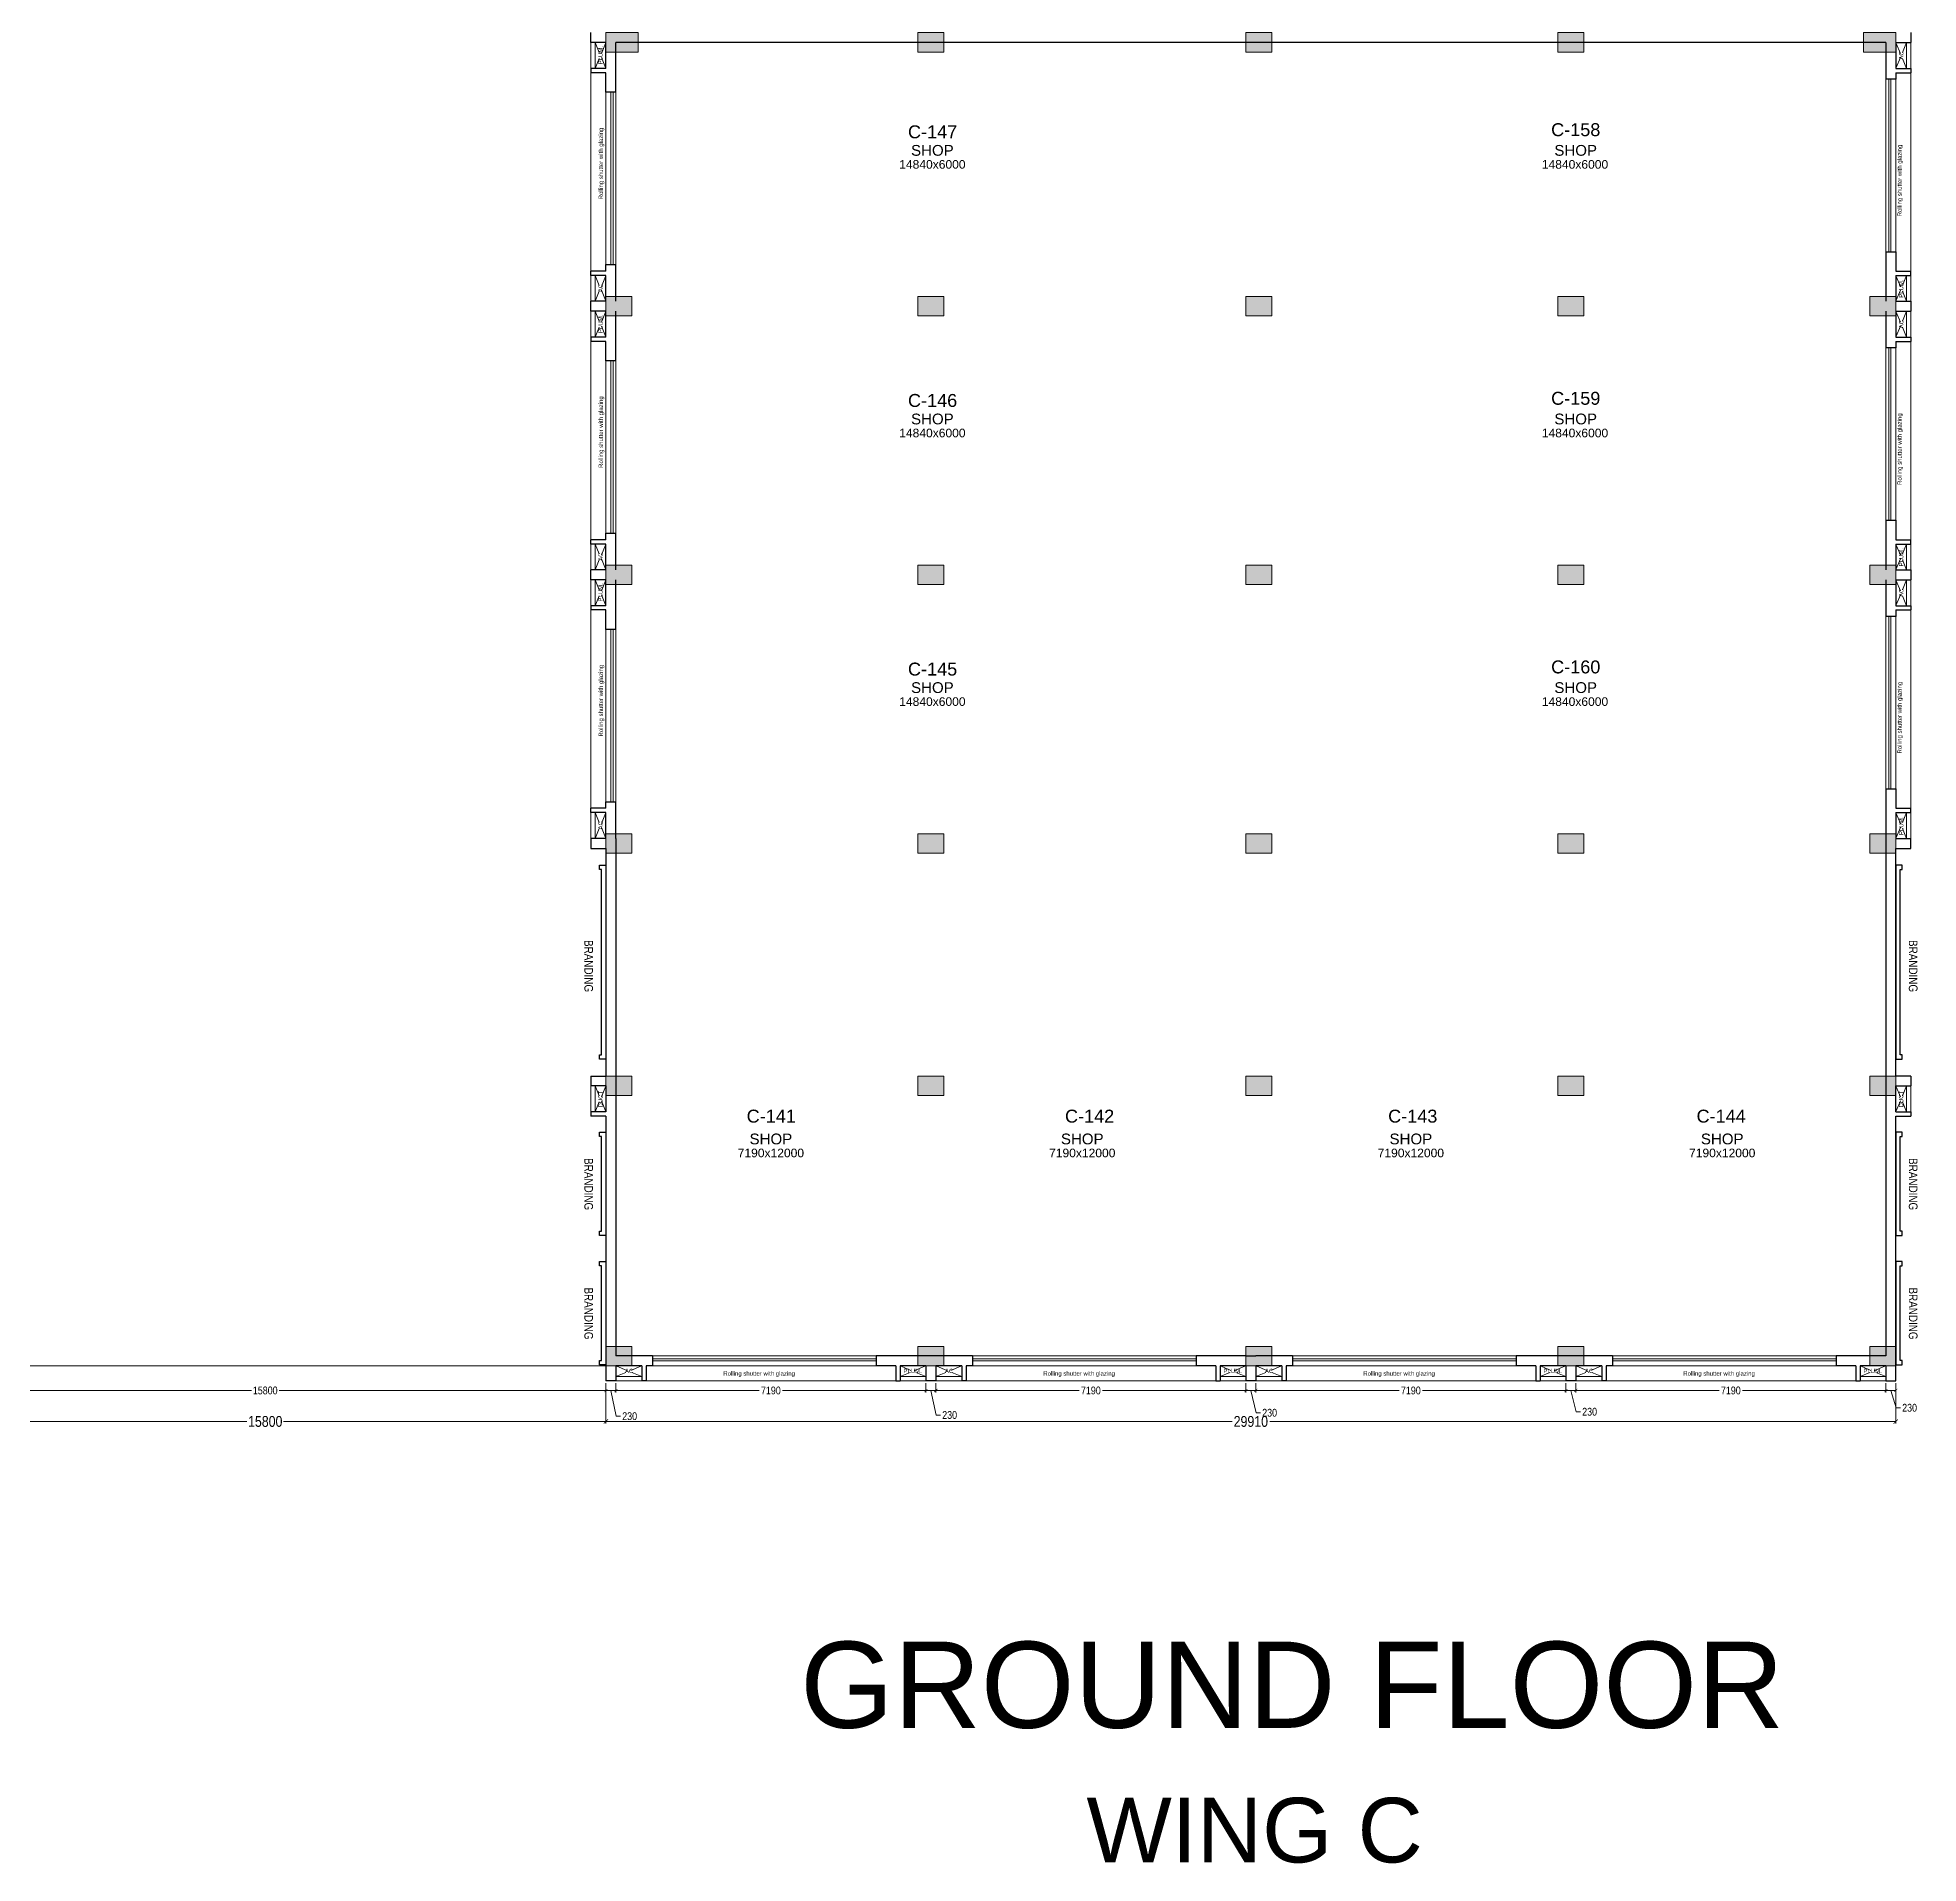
# Model space of a CAD drawing. Header units: metres. Extents: x 9819 to 10514, y 4405 to 4599.
# Drawn here: x 9997.07 to 10040.69, y 4507.09 to 4549.44 of the extents above; entities that cross this region are included whole.
import ezdxf
from ezdxf.enums import TextEntityAlignment as Align

# ---------------------------------------------------------------- set-up
doc = ezdxf.new("R2010")
doc.units = ezdxf.units.M
doc.header["$MEASUREMENT"] = 0
doc.header["$PDMODE"] = 35
doc.header["$PDSIZE"] = 0.3
doc.linetypes.add('HIDDEN', pattern=[0.375, 0.25, -0.125])
doc.layers.add('A_COL. NO', color=4, linetype='Continuous')
doc.layers.add('A_SIGNAGE', color=171, linetype='Continuous')
for name, color, linetype, lineweight in [('A_COMMENTS', 3, 'Continuous', 0), ('A_DOOR-WIN', 23, 'Continuous', 9), ('A_DOTTED', 8, 'HIDDEN', 0), ('A_EXT DIM', 7, 'Continuous', 5), ('A_LEDGE', 252, 'Continuous', 15), ('A_SHOP NO.', 113, 'Continuous', 5), ('A_SILL 0.09', 9, 'Continuous', 9), ('A_SILL 0.25', 25, 'Continuous', 15), ('A_STAIRS', 21, 'Continuous', 9), ('A_TEXT', 7, 'Continuous', 5), ('A_WALL', 7, 'Continuous', 30), ('COLUMN-FINAL', 210, 'Continuous', 20)]:
    doc.layers.add(name, color=color, linetype=linetype, lineweight=lineweight)
doc.layers.get('A_COL. NO').off()
doc.styles.add('A', font='ARIALN.TTF')
doc.styles.get("Standard").update_dxf_attribs({"font": 'arial.ttf'})
doc.dimstyles.new('DIM IN MM', dxfattribs={"dimtxt": 0.18, "dimasz": 0.075, "dimexe": 0.05, "dimexo": 0.05, "dimgap": 0.05, "dimtad": 0, "dimdec": 0, "dimlfac": 1000, "dimzin": 3, "dimdsep": 46, "dimtxsty": 'A', "dimblk1": 'ARCHTICK', "dimblk2": 'ARCHTICK', "dimsah": 1, "dimcen": 0, "dimclrd": 256, "dimclre": 256, "dimclrt": 256, "dimadec": 0, "dimazin": 0, "dimtfac": 1, "dimtdec": 0, "dimtofl": 0, "dimtmove": 1, "dimatfit": 3, "dimfxl": 1, "dimtolj": 1, "dimtzin": 0, "dimlwd": -1, "dimlwe": -1, "dimarcsym": 0})
doc.dimstyles.new('DIM IN MM LARGE', dxfattribs={"dimtxt": 0.25, "dimasz": 0.1, "dimexe": 0.05, "dimexo": 0.05, "dimgap": 0.05, "dimtad": 0, "dimdec": 0, "dimlfac": 1000, "dimzin": 3, "dimdsep": 46, "dimtxsty": 'A', "dimblk1": 'ARCHTICK', "dimblk2": 'ARCHTICK', "dimsah": 1, "dimcen": 0, "dimclrd": 256, "dimclre": 256, "dimclrt": 256, "dimadec": 0, "dimazin": 0, "dimtfac": 1, "dimtdec": 0, "dimtofl": 0, "dimtmove": 2, "dimatfit": 3, "dimfxl": 1, "dimtolj": 1, "dimtzin": 0, "dimlwd": -1, "dimlwe": -1, "dimarcsym": 0})

# ---------------------------------------------------------------- blocks, each defined once
blk = doc.blocks.new('Typical shops Gr.')
at = {"layer": 'A_DOOR-WIN'}
for p, q in [((30.095, -1.08), (30.095, -5.08)), ((30.145, -1.08), (30.145, -5.08)), ((0.465, -5.38), (0.465, -1.38)), ((0.515, -5.38), (0.515, -1.38))]:
    blk.add_line(p, q, dxfattribs=at)
at = {"layer": 'A_DOTTED'}
for p, q in [((0.1, -0.83), (0.35, -0.23)), ((0.1, -0.23), (0.35, -0.83)), ((30.51, -0.23), (30.26, -0.83)), ((30.51, -0.83), (30.26, -0.23)), ((0.1, -6.23), (0.35, -5.63)), ((0.1, -5.63), (0.35, -6.23)), ((30.51, -5.63), (30.26, -6.23)), ((30.51, -6.23), (30.26, -5.63))]:
    blk.add_line(p, q, dxfattribs=at)
at = {"layer": 'A_LEDGE'}
for p, q in [((0, -0.83), (0, -0.23)), ((0.1, -0.83), (0.1, -0.23)), ((30.51, -0.83), (30.51, -0.23)), ((30.61, -0.83), (30.61, -0.23)), ((0, -5.63), (0, -6.23)), ((0.1, -5.63), (0.1, -6.23)), ((30.51, -5.63), (30.51, -6.23)), ((30.61, -5.63), (30.61, -6.23))]:
    blk.add_line(p, q, dxfattribs=at)
at = {"layer": 'A_SILL 0.09'}
for p, q in [((30.03, -5.08), (30.03, -1.08)), ((30.26, -1.08), (30.26, -5.08)), ((0.35, -5.38), (0.35, -1.38)), ((0.58, -1.38), (0.58, -5.38))]:
    blk.add_line(p, q, dxfattribs=at)
at = {"layer": 'A_STAIRS'}
for p, q in [((0, -5.53), (0, -0.93)), ((30.61, -5.53), (30.61, -0.93))]:
    blk.add_line(p, q, dxfattribs=at)
at = {"layer": 'A_WALL'}
for p, q in [((0, -0.23), (0, 0)), ((30.61, 0), (30.61, -0.23)), ((0.35, -0.23), (0, -0.23)), ((0.35, -0.83), (0.35, -0.23)), ((0.58, -1.38), (0.58, -0.23)), ((30.03, -0.23), (30.03, -1.08)), ((30.26, -0.23), (30.61, -0.23)), ((30.26, -0.23), (30.26, -0.83)), ((0.35, -0.83), (0, -0.83)), ((0, -0.83), (0, -0.93)), ((30.26, -0.83), (30.61, -0.83)), ((30.61, -0.83), (30.61, -0.93)), ((0.35, -0.93), (0, -0.93)), ((0.35, -1.38), (0.35, -0.93)), ((30.26, -1.08), (30.03, -1.08)), ((30.26, -0.93), (30.61, -0.93)), ((30.26, -0.93), (30.26, -1.08)), ((0.58, -1.38), (0.35, -1.38)), ((30.03, -5.08), (30.03, -6.23)), ((30.03, -5.08), (30.26, -5.08)), ((30.26, -5.08), (30.26, -5.53)), ((0.35, -5.53), (0, -5.53)), ((0, -5.63), (0, -5.53)), ((0.35, -5.63), (0, -5.63)), ((0.35, -5.53), (0.35, -5.38)), ((0.35, -5.38), (0.58, -5.38)), ((0.35, -6.23), (0.35, -5.63)), ((0.58, -6.23), (0.58, -5.38)), ((30.26, -5.53), (30.61, -5.53)), ((30.26, -5.63), (30.26, -6.23)), ((30.26, -5.63), (30.61, -5.63)), ((30.61, -5.63), (30.61, -5.53)), ((0.35, -6.23), (0, -6.23)), ((30.26, -6.23), (30.61, -6.23))]:
    blk.add_line(p, q, dxfattribs=at)
at = {"layer": 'A_TEXT'}
for s, p in [('PLUM.', (0.274, -0.523)), ('AC', (30.436, -0.531)), ('Rolling shutter with glazing', (0.282, -3.034)), ('Rolling shutter with glazing', (30.399, -3.428)), ('AC', (0.274, -5.923)), ('PLUM.', (30.434, -5.936))]:
    blk.add_text(s, height=0.1, rotation=90, dxfattribs=at).set_placement(p, align=Align.CENTER)
for s, height, p in [('SHOP', 0.25, (7.92, -2.855)), ('SHOP', 0.25, (22.837, -2.855)), ('14840x6000', 0.2, (7.92, -3.155)), ('14840x6000', 0.2, (22.821, -3.155))]:
    blk.add_text(s, height=height, dxfattribs=at).set_placement(p, align=Align.CENTER)
blk = doc.blocks.new('Front shops Gr.')
at = {"layer": 'A_DOOR-WIN'}
for p, q in [((6.04, -11.835), (0.85, -11.835)), ((6.04, -11.885), (0.85, -11.885)), ((13.46, -11.835), (8.27, -11.835)), ((13.46, -11.885), (8.27, -11.885))]:
    blk.add_line(p, q, dxfattribs=at)
at = {"layer": 'A_DOTTED'}
for p, q in [((0.6, -12.25), (0, -12)), ((0, -12.25), (0.6, -12)), ((6.59, -12.25), (7.19, -12)), ((7.19, -12.25), (6.59, -12)), ((7.42, -12.25), (8.02, -12)), ((8.02, -12.25), (7.42, -12)), ((14.01, -12.25), (14.61, -12)), ((14.61, -12.25), (14.01, -12))]:
    blk.add_line(p, q, dxfattribs=at)
at = {"layer": 'A_LEDGE'}
for p, q in [((0.6, -12.25), (0, -12.25)), ((0.6, -12.35), (0, -12.35)), ((6.59, -12.25), (7.19, -12.25)), ((6.59, -12.35), (7.19, -12.35)), ((8.02, -12.25), (7.42, -12.25)), ((8.02, -12.35), (7.42, -12.35)), ((14.01, -12.25), (14.61, -12.25)), ((14.01, -12.35), (14.61, -12.35))]:
    blk.add_line(p, q, dxfattribs=at)
at = {"layer": 'A_SILL 0.09'}
for p, q in [((0.85, -11.77), (6.04, -11.77)), ((8.27, -11.77), (13.46, -11.77)), ((6.04, -12), (0.85, -12)), ((13.46, -12), (8.27, -12))]:
    blk.add_line(p, q, dxfattribs=at)
at = {"layer": 'A_STAIRS'}
for p, q in [((0.7, -12.35), (6.49, -12.35)), ((8.12, -12.35), (13.91, -12.35))]:
    blk.add_line(p, q, dxfattribs=at)
at = {"layer": 'A_WALL'}
for p, q in [((0.85, -11.77), (0, -11.77)), ((0.85, -11.77), (0.85, -12)), ((6.04, -11.77), (6.04, -12)), ((7.49, -11.77), (6.04, -11.77)), ((8.27, -11.77), (7.49, -11.77)), ((8.27, -11.77), (8.27, -12)), ((13.46, -11.77), (13.46, -12)), ((14.61, -11.77), (13.46, -11.77)), ((0, -12), (0, -12.35)), ((0.6, -12), (0, -12)), ((0.6, -12), (0.6, -12.35)), ((0.85, -12), (0.7, -12)), ((0.7, -12), (0.7, -12.35)), ((6.49, -12), (6.04, -12)), ((6.49, -12), (6.49, -12.35)), ((7.19, -12), (6.59, -12)), ((6.59, -12), (6.59, -12.35)), ((7.19, -12), (7.19, -12.35)), ((8.02, -12), (7.42, -12)), ((7.42, -12), (7.42, -12.35)), ((8.02, -12), (8.02, -12.35)), ((8.27, -12), (8.12, -12)), ((8.12, -12), (8.12, -12.35)), ((13.91, -12), (13.46, -12)), ((13.91, -12), (13.91, -12.35)), ((14.61, -12), (14.01, -12)), ((14.01, -12), (14.01, -12.35)), ((14.61, -12), (14.61, -12.35)), ((0, -12.35), (-0.23, -12.35)), ((0.7, -12.35), (0.6, -12.35)), ((6.49, -12.35), (6.59, -12.35)), ((7.42, -12.35), (7.19, -12.35)), ((8.12, -12.35), (8.02, -12.35)), ((13.91, -12.35), (14.01, -12.35))]:
    blk.add_line(p, q, dxfattribs=at)
at = {"layer": 'A_TEXT'}
for s, height, p in [('7190x12000', 0.2, (3.595, -7.163)), ('SHOP', 0.25, (3.595, -6.863)), ('7190x12000', 0.2, (10.815, -7.163)), ('SHOP', 0.25, (10.815, -6.863)), ('AC', 0.1, (0.309, -12.169)), ('Rolling shutter with glazing', 0.1, (3.322, -12.227)), ('PLUM.', 0.1, (6.882, -12.169)), ('AC', 0.1, (7.729, -12.169)), ('Rolling shutter with glazing', 0.1, (10.742, -12.227)), ('PLUM.', 0.1, (14.302, -12.169))]:
    blk.add_text(s, height=height, dxfattribs=at).set_placement(p, align=Align.CENTER)
blk = doc.blocks.new('_ARCHTICK')
at = {"color": 0, "linetype": 'ByBlock', "const_width": 0.15}
blk.add_lwpolyline([(-0.5, -0.5), (0.5, 0.5)], dxfattribs=at)
blk = doc.blocks.new('*D285')
at = {"layer": 'A_EXT DIM', "transparency": 16777216}
for p, q in [((9994.453, 4518.234), (9994.453, 4518.012)), ((10010.253, 4518.234), (10010.253, 4518.012)), ((9994.453, 4518.062), (10002.033, 4518.062)), ((10010.253, 4518.062), (10002.674, 4518.062))]:
    blk.add_line(p, q, dxfattribs=at)
at = {"layer": 'Defpoints', "color": 0, "transparency": 16777216}
for p in [(9994.453, 4518.284), (10010.253, 4518.284), (10010.253, 4518.062)]:
    blk.add_point(p, dxfattribs=at)
at = {"layer": 'A_EXT DIM', "transparency": 16777216, "xscale": 0.075, "yscale": 0.075, "zscale": 0.075, "rotation": 180}
blk.add_blockref('_ARCHTICK', (9994.453, 4518.062), dxfattribs=at)
at = {"layer": 'A_EXT DIM', "transparency": 16777216, "xscale": 0.075, "yscale": 0.075, "zscale": 0.075}
blk.add_blockref('_ARCHTICK', (10010.253, 4518.062), dxfattribs=at)
at = {"layer": 'A_EXT DIM', "transparency": 16777216, "insert": (10002.353, 4518.062), "char_height": 0.18, "attachment_point": 5, "style": 'A'}
blk.add_mtext('\\A1;15800', dxfattribs=at)
blk = doc.blocks.new('*D286')
at = {"layer": 'A_EXT DIM', "transparency": 16777216}
for p, q in [((10010.253, 4518.234), (10010.253, 4518.012)), ((10010.483, 4518.234), (10010.483, 4518.012)), ((10010.253, 4518.062), (10010.483, 4518.062)), ((10010.368, 4518.062), (10010.489, 4517.466)), ((10010.489, 4517.466), (10010.589, 4517.466))]:
    blk.add_line(p, q, dxfattribs=at)
at = {"layer": 'Defpoints', "color": 0, "transparency": 16777216}
for p in [(10010.253, 4518.284), (10010.483, 4518.284), (10010.483, 4518.062)]:
    blk.add_point(p, dxfattribs=at)
at = {"layer": 'A_EXT DIM', "transparency": 16777216, "xscale": 0.075, "yscale": 0.075, "zscale": 0.075, "rotation": 180}
blk.add_blockref('_ARCHTICK', (10010.253, 4518.062), dxfattribs=at)
at = {"layer": 'A_EXT DIM', "transparency": 16777216, "xscale": 0.075, "yscale": 0.075, "zscale": 0.075}
blk.add_blockref('_ARCHTICK', (10010.483, 4518.062), dxfattribs=at)
at = {"layer": 'A_EXT DIM', "transparency": 16777216, "insert": (10010.803, 4517.466), "char_height": 0.18, "attachment_point": 5, "style": 'A'}
blk.add_mtext('\\A1;230', dxfattribs=at)
blk = doc.blocks.new('*D287')
at = {"layer": 'A_EXT DIM', "transparency": 16777216}
for p, q in [((10010.483, 4518.234), (10010.483, 4518.012)), ((10017.673, 4518.234), (10017.673, 4518.012)), ((10010.483, 4518.062), (10013.809, 4518.062)), ((10017.673, 4518.062), (10014.348, 4518.062))]:
    blk.add_line(p, q, dxfattribs=at)
at = {"layer": 'Defpoints', "color": 0, "transparency": 16777216}
for p in [(10010.483, 4518.284), (10017.673, 4518.284), (10017.673, 4518.062)]:
    blk.add_point(p, dxfattribs=at)
at = {"layer": 'A_EXT DIM', "transparency": 16777216, "xscale": 0.075, "yscale": 0.075, "zscale": 0.075, "rotation": 180}
blk.add_blockref('_ARCHTICK', (10010.483, 4518.062), dxfattribs=at)
at = {"layer": 'A_EXT DIM', "transparency": 16777216, "xscale": 0.075, "yscale": 0.075, "zscale": 0.075}
blk.add_blockref('_ARCHTICK', (10017.673, 4518.062), dxfattribs=at)
at = {"layer": 'A_EXT DIM', "transparency": 16777216, "insert": (10014.078, 4518.062), "char_height": 0.18, "attachment_point": 5, "style": 'A'}
blk.add_mtext('\\A1;7190', dxfattribs=at)
blk = doc.blocks.new('*D288')
at = {"layer": 'A_EXT DIM', "transparency": 16777216}
for p, q in [((10017.673, 4518.234), (10017.673, 4518.012)), ((10017.903, 4518.234), (10017.903, 4518.012)), ((10017.673, 4518.062), (10017.903, 4518.062)), ((10017.788, 4518.062), (10017.909, 4517.493)), ((10017.909, 4517.493), (10018.009, 4517.493))]:
    blk.add_line(p, q, dxfattribs=at)
at = {"layer": 'Defpoints', "color": 0, "transparency": 16777216}
for p in [(10017.673, 4518.284), (10017.903, 4518.284), (10017.903, 4518.062)]:
    blk.add_point(p, dxfattribs=at)
at = {"layer": 'A_EXT DIM', "transparency": 16777216, "xscale": 0.075, "yscale": 0.075, "zscale": 0.075, "rotation": 180}
blk.add_blockref('_ARCHTICK', (10017.673, 4518.062), dxfattribs=at)
at = {"layer": 'A_EXT DIM', "transparency": 16777216, "xscale": 0.075, "yscale": 0.075, "zscale": 0.075}
blk.add_blockref('_ARCHTICK', (10017.903, 4518.062), dxfattribs=at)
at = {"layer": 'A_EXT DIM', "transparency": 16777216, "insert": (10018.223, 4517.493), "char_height": 0.18, "attachment_point": 5, "style": 'A'}
blk.add_mtext('\\A1;230', dxfattribs=at)
blk = doc.blocks.new('*D289')
at = {"layer": 'A_EXT DIM', "transparency": 16777216}
for p, q in [((10017.903, 4518.234), (10017.903, 4518.012)), ((10025.093, 4518.234), (10025.093, 4518.012)), ((10017.903, 4518.062), (10021.229, 4518.062)), ((10025.093, 4518.062), (10021.768, 4518.062))]:
    blk.add_line(p, q, dxfattribs=at)
at = {"layer": 'Defpoints', "color": 0, "transparency": 16777216}
for p in [(10017.903, 4518.284), (10025.093, 4518.284), (10025.093, 4518.062)]:
    blk.add_point(p, dxfattribs=at)
at = {"layer": 'A_EXT DIM', "transparency": 16777216, "xscale": 0.075, "yscale": 0.075, "zscale": 0.075, "rotation": 180}
blk.add_blockref('_ARCHTICK', (10017.903, 4518.062), dxfattribs=at)
at = {"layer": 'A_EXT DIM', "transparency": 16777216, "xscale": 0.075, "yscale": 0.075, "zscale": 0.075}
blk.add_blockref('_ARCHTICK', (10025.093, 4518.062), dxfattribs=at)
at = {"layer": 'A_EXT DIM', "transparency": 16777216, "insert": (10021.498, 4518.062), "char_height": 0.18, "attachment_point": 5, "style": 'A'}
blk.add_mtext('\\A1;7190', dxfattribs=at)
blk = doc.blocks.new('*D290')
at = {"layer": 'A_EXT DIM', "transparency": 16777216}
for p, q in [((10025.093, 4518.234), (10025.093, 4518.012)), ((10025.323, 4518.234), (10025.323, 4518.012)), ((10025.093, 4518.062), (10025.323, 4518.062)), ((10025.208, 4518.062), (10025.329, 4517.545)), ((10025.329, 4517.545), (10025.429, 4517.545))]:
    blk.add_line(p, q, dxfattribs=at)
at = {"layer": 'Defpoints', "color": 0, "transparency": 16777216}
for p in [(10025.093, 4518.284), (10025.323, 4518.284), (10025.323, 4518.062)]:
    blk.add_point(p, dxfattribs=at)
at = {"layer": 'A_EXT DIM', "transparency": 16777216, "xscale": 0.075, "yscale": 0.075, "zscale": 0.075, "rotation": 180}
blk.add_blockref('_ARCHTICK', (10025.093, 4518.062), dxfattribs=at)
at = {"layer": 'A_EXT DIM', "transparency": 16777216, "xscale": 0.075, "yscale": 0.075, "zscale": 0.075}
blk.add_blockref('_ARCHTICK', (10025.323, 4518.062), dxfattribs=at)
at = {"layer": 'A_EXT DIM', "transparency": 16777216, "insert": (10025.643, 4517.545), "char_height": 0.18, "attachment_point": 5, "style": 'A'}
blk.add_mtext('\\A1;230', dxfattribs=at)
blk = doc.blocks.new('*D291')
at = {"layer": 'A_EXT DIM', "transparency": 16777216}
for p, q in [((10025.323, 4518.234), (10025.323, 4518.012)), ((10032.513, 4518.234), (10032.513, 4518.012)), ((10025.323, 4518.062), (10028.649, 4518.062)), ((10032.513, 4518.062), (10029.188, 4518.062))]:
    blk.add_line(p, q, dxfattribs=at)
at = {"layer": 'Defpoints', "color": 0, "transparency": 16777216}
for p in [(10025.323, 4518.284), (10032.513, 4518.284), (10032.513, 4518.062)]:
    blk.add_point(p, dxfattribs=at)
at = {"layer": 'A_EXT DIM', "transparency": 16777216, "xscale": 0.075, "yscale": 0.075, "zscale": 0.075, "rotation": 180}
blk.add_blockref('_ARCHTICK', (10025.323, 4518.062), dxfattribs=at)
at = {"layer": 'A_EXT DIM', "transparency": 16777216, "xscale": 0.075, "yscale": 0.075, "zscale": 0.075}
blk.add_blockref('_ARCHTICK', (10032.513, 4518.062), dxfattribs=at)
at = {"layer": 'A_EXT DIM', "transparency": 16777216, "insert": (10028.918, 4518.062), "char_height": 0.18, "attachment_point": 5, "style": 'A'}
blk.add_mtext('\\A1;7190', dxfattribs=at)
blk = doc.blocks.new('*D292')
at = {"layer": 'A_EXT DIM', "transparency": 16777216}
for p, q in [((10032.513, 4518.234), (10032.513, 4518.012)), ((10032.743, 4518.234), (10032.743, 4518.012)), ((10032.513, 4518.062), (10032.743, 4518.062)), ((10032.628, 4518.062), (10032.749, 4517.569)), ((10032.749, 4517.569), (10032.849, 4517.569))]:
    blk.add_line(p, q, dxfattribs=at)
at = {"layer": 'Defpoints', "color": 0, "transparency": 16777216}
for p in [(10032.513, 4518.284), (10032.743, 4518.284), (10032.743, 4518.062)]:
    blk.add_point(p, dxfattribs=at)
at = {"layer": 'A_EXT DIM', "transparency": 16777216, "xscale": 0.075, "yscale": 0.075, "zscale": 0.075, "rotation": 180}
blk.add_blockref('_ARCHTICK', (10032.513, 4518.062), dxfattribs=at)
at = {"layer": 'A_EXT DIM', "transparency": 16777216, "xscale": 0.075, "yscale": 0.075, "zscale": 0.075}
blk.add_blockref('_ARCHTICK', (10032.743, 4518.062), dxfattribs=at)
at = {"layer": 'A_EXT DIM', "transparency": 16777216, "insert": (10033.063, 4517.569), "char_height": 0.18, "attachment_point": 5, "style": 'A'}
blk.add_mtext('\\A1;230', dxfattribs=at)
blk = doc.blocks.new('*D293')
at = {"layer": 'A_EXT DIM', "transparency": 16777216}
for p, q in [((10032.743, 4518.234), (10032.743, 4518.012)), ((10039.933, 4518.234), (10039.933, 4518.012)), ((10032.743, 4518.062), (10036.069, 4518.062)), ((10039.933, 4518.062), (10036.608, 4518.062))]:
    blk.add_line(p, q, dxfattribs=at)
at = {"layer": 'Defpoints', "color": 0, "transparency": 16777216}
for p in [(10032.743, 4518.284), (10039.933, 4518.284), (10039.933, 4518.062)]:
    blk.add_point(p, dxfattribs=at)
at = {"layer": 'A_EXT DIM', "transparency": 16777216, "xscale": 0.075, "yscale": 0.075, "zscale": 0.075, "rotation": 180}
blk.add_blockref('_ARCHTICK', (10032.743, 4518.062), dxfattribs=at)
at = {"layer": 'A_EXT DIM', "transparency": 16777216, "xscale": 0.075, "yscale": 0.075, "zscale": 0.075}
blk.add_blockref('_ARCHTICK', (10039.933, 4518.062), dxfattribs=at)
at = {"layer": 'A_EXT DIM', "transparency": 16777216, "insert": (10036.338, 4518.062), "char_height": 0.18, "attachment_point": 5, "style": 'A'}
blk.add_mtext('\\A1;7190', dxfattribs=at)
blk = doc.blocks.new('*D294')
at = {"layer": 'A_EXT DIM', "transparency": 16777216}
for p, q in [((10039.933, 4518.234), (10039.933, 4518.012)), ((10040.163, 4518.234), (10040.163, 4518.012)), ((10039.933, 4518.062), (10040.163, 4518.062)), ((10040.048, 4518.062), (10040.169, 4517.661)), ((10040.169, 4517.661), (10040.269, 4517.661))]:
    blk.add_line(p, q, dxfattribs=at)
at = {"layer": 'Defpoints', "color": 0, "transparency": 16777216}
for p in [(10039.933, 4518.284), (10040.163, 4518.284), (10040.163, 4518.062)]:
    blk.add_point(p, dxfattribs=at)
at = {"layer": 'A_EXT DIM', "transparency": 16777216, "xscale": 0.075, "yscale": 0.075, "zscale": 0.075, "rotation": 180}
blk.add_blockref('_ARCHTICK', (10039.933, 4518.062), dxfattribs=at)
at = {"layer": 'A_EXT DIM', "transparency": 16777216, "xscale": 0.075, "yscale": 0.075, "zscale": 0.075}
blk.add_blockref('_ARCHTICK', (10040.163, 4518.062), dxfattribs=at)
at = {"layer": 'A_EXT DIM', "transparency": 16777216, "insert": (10040.483, 4517.661), "char_height": 0.18, "attachment_point": 5, "style": 'A'}
blk.add_mtext('\\A1;230', dxfattribs=at)
blk = doc.blocks.new('*D221')
at = {"layer": 'A_EXT DIM', "transparency": 16777216}
for p, q in [((9994.453, 4518.012), (9994.453, 4517.293)), ((10010.253, 4518.012), (10010.253, 4517.293)), ((9994.453, 4517.343), (10001.928, 4517.343)), ((10010.253, 4517.343), (10002.779, 4517.343))]:
    blk.add_line(p, q, dxfattribs=at)
at = {"layer": 'Defpoints', "color": 0, "transparency": 16777216}
for p in [(9994.453, 4518.062), (10010.253, 4518.062), (10010.253, 4517.343)]:
    blk.add_point(p, dxfattribs=at)
at = {"layer": 'A_EXT DIM', "transparency": 16777216, "xscale": 0.1, "yscale": 0.1, "zscale": 0.1, "rotation": 180}
blk.add_blockref('_ARCHTICK', (9994.453, 4517.343), dxfattribs=at)
at = {"layer": 'A_EXT DIM', "transparency": 16777216, "xscale": 0.1, "yscale": 0.1, "zscale": 0.1}
blk.add_blockref('_ARCHTICK', (10010.253, 4517.343), dxfattribs=at)
at = {"layer": 'A_EXT DIM', "transparency": 16777216, "insert": (10002.353, 4517.343), "char_height": 0.25, "attachment_point": 5, "style": 'A'}
blk.add_mtext('\\A1;15800', dxfattribs=at)
blk = doc.blocks.new('*D222')
at = {"layer": 'A_EXT DIM', "transparency": 16777216}
for p, q in [((10010.253, 4518.012), (10010.253, 4517.293)), ((10040.163, 4518.012), (10040.163, 4517.293)), ((10010.253, 4517.343), (10024.771, 4517.343)), ((10040.163, 4517.343), (10025.645, 4517.343))]:
    blk.add_line(p, q, dxfattribs=at)
at = {"layer": 'Defpoints', "color": 0, "transparency": 16777216}
for p in [(10010.253, 4518.062), (10040.163, 4518.062), (10040.163, 4517.343)]:
    blk.add_point(p, dxfattribs=at)
at = {"layer": 'A_EXT DIM', "transparency": 16777216, "xscale": 0.1, "yscale": 0.1, "zscale": 0.1, "rotation": 180}
blk.add_blockref('_ARCHTICK', (10010.253, 4517.343), dxfattribs=at)
at = {"layer": 'A_EXT DIM', "transparency": 16777216, "xscale": 0.1, "yscale": 0.1, "zscale": 0.1}
blk.add_blockref('_ARCHTICK', (10040.163, 4517.343), dxfattribs=at)
at = {"layer": 'A_EXT DIM', "transparency": 16777216, "insert": (10025.208, 4517.343), "char_height": 0.25, "attachment_point": 5, "style": 'A'}
blk.add_mtext('\\A1;29910', dxfattribs=at)
blk = doc.blocks.new('Wing C Columns')
at = {"layer": 'COLUMN-FINAL'}
for color, points in [(1, [(0, 0), (0, -0.45), (0.6, -0.45), (0.6, 0)]), (1, [(0, 0), (0, -0.45), (0.6, -0.45), (0.6, 0)]), (1, [(7.835, 0), (7.835, -0.45), (7.235, -0.45), (7.235, 0)]), (2, [(15.44, 0), (15.44, -0.45), (14.84, -0.45), (14.84, 0)]), (1, [(22.675, 0), (22.675, -0.45), (22.075, -0.45), (22.075, 0)]), (1, [(29.91, 0), (29.91, -0.45), (29.31, -0.45), (29.31, 0)]), (1, [(0.6, -6.12), (0.6, -6.57), (0, -6.57), (0, -6.12)]), (3, [(7.835, -6.12), (7.835, -6.57), (7.235, -6.57), (7.235, -6.12)]), (3, [(15.44, -6.12), (15.44, -6.57), (14.84, -6.57), (14.84, -6.12)]), (3, [(22.675, -6.12), (22.675, -6.57), (22.075, -6.57), (22.075, -6.12)]), (1, [(29.91, -6.12), (29.91, -6.57), (29.31, -6.57), (29.31, -6.12)]), (1, [(0.6, -12.35), (0.6, -12.8), (0, -12.8), (0, -12.35)]), (3, [(7.835, -12.35), (7.835, -12.8), (7.235, -12.8), (7.235, -12.35)]), (3, [(15.44, -12.35), (15.44, -12.8), (14.84, -12.8), (14.84, -12.35)]), (3, [(22.675, -12.35), (22.675, -12.8), (22.075, -12.8), (22.075, -12.35)]), (1, [(29.91, -12.35), (29.91, -12.8), (29.31, -12.8), (29.31, -12.35)]), (1, [(0.6, -18.58), (0.6, -19.03), (0, -19.03), (0, -18.58)]), (3, [(7.835, -18.58), (7.835, -19.03), (7.235, -19.03), (7.235, -18.58)]), (3, [(15.44, -18.58), (15.44, -19.03), (14.84, -19.03), (14.84, -18.58)]), (3, [(22.675, -18.58), (22.675, -19.03), (22.075, -19.03), (22.075, -18.58)]), (1, [(29.91, -18.58), (29.91, -19.03), (29.31, -19.03), (29.31, -18.58)]), (1, [(0.6, -24.81), (0.6, -25.26), (0, -25.26), (0, -24.81)]), (3, [(7.835, -24.81), (7.835, -25.26), (7.235, -25.26), (7.235, -24.81)]), (3, [(15.44, -24.81), (15.44, -25.26), (14.84, -25.26), (14.84, -24.81)]), (3, [(22.675, -24.81), (22.675, -25.26), (22.075, -25.26), (22.075, -24.81)]), (1, [(29.91, -24.81), (29.91, -25.26), (29.31, -25.26), (29.31, -24.81)]), (4, [(0.75, -30.93), (0.75, -31.38), (0, -31.38), (0, -30.93)]), (1, [(7.835, -30.93), (7.835, -31.38), (7.235, -31.38), (7.235, -30.93)]), (3, [(15.44, -30.93), (15.44, -31.38), (14.84, -31.38), (14.84, -30.93)]), (1, [(22.675, -30.93), (22.675, -31.38), (22.075, -31.38), (22.075, -30.93)]), (4, [(29.91, -30.93), (29.91, -31.38), (29.16, -31.38), (29.16, -30.93)]), (4, [(0.75, -37.16), (0.75, -37.61), (0, -37.61), (0, -37.16)]), (1, [(7.835, -37.16), (7.835, -37.61), (7.235, -37.61), (7.235, -37.16)]), (3, [(15.44, -37.16), (15.44, -37.61), (14.84, -37.61), (14.84, -37.16)]), (1, [(22.675, -37.16), (22.675, -37.61), (22.075, -37.61), (22.075, -37.16)]), (4, [(29.91, -37.16), (29.91, -37.61), (29.16, -37.61), (29.16, -37.16)]), (1, [(0.6, -43.28), (0.6, -43.73), (0, -43.73), (0, -43.28)]), (3, [(7.835, -43.28), (7.835, -43.73), (7.235, -43.73), (7.235, -43.28)]), (3, [(15.44, -43.28), (15.44, -43.73), (14.84, -43.73), (14.84, -43.28)]), (3, [(22.675, -43.28), (22.675, -43.73), (22.075, -43.73), (22.075, -43.28)]), (1, [(29.91, -43.28), (29.91, -43.73), (29.31, -43.73), (29.31, -43.28)]), (1, [(0.6, -49.51), (0.6, -49.96), (0, -49.96), (0, -49.51)]), (3, [(7.835, -49.51), (7.835, -49.96), (7.235, -49.96), (7.235, -49.51)]), (3, [(15.44, -49.51), (15.44, -49.96), (14.84, -49.96), (14.84, -49.51)]), (3, [(22.675, -49.51), (22.675, -49.96), (22.075, -49.96), (22.075, -49.51)]), (1, [(29.91, -49.51), (29.91, -49.96), (29.31, -49.96), (29.31, -49.51)]), (1, [(0.6, -55.74), (0.6, -56.19), (0, -56.19), (0, -55.74)]), (3, [(7.835, -55.74), (7.835, -56.19), (7.235, -56.19), (7.235, -55.74)]), (3, [(15.44, -55.74), (15.44, -56.19), (14.84, -56.19), (14.84, -55.74)]), (3, [(22.675, -55.74), (22.675, -56.19), (22.075, -56.19), (22.075, -55.74)]), (1, [(29.91, -55.74), (29.91, -56.19), (29.31, -56.19), (29.31, -55.74)]), (1, [(0.6, -61.36), (0.6, -61.81), (0, -61.81), (0, -61.36)]), (3, [(7.835, -61.36), (7.835, -61.81), (7.235, -61.81), (7.235, -61.36)]), (3, [(7.835, -61.36), (7.835, -61.81), (7.235, -61.81), (7.235, -61.36)]), (3, [(15.44, -61.36), (15.44, -61.81), (14.84, -61.81), (14.84, -61.36)]), (3, [(22.675, -61.36), (22.675, -61.81), (22.075, -61.81), (22.075, -61.36)]), (1, [(29.91, -61.36), (29.91, -61.81), (29.31, -61.81), (29.31, -61.36)]), (1, [(0.6, -67.63), (0.6, -68.08), (0, -68.08), (0, -67.63)]), (3, [(7.835, -67.63), (7.835, -68.08), (7.235, -68.08), (7.235, -67.63)]), (3, [(7.835, -67.63), (7.835, -68.08), (7.235, -68.08), (7.235, -67.63)]), (3, [(15.44, -67.63), (15.44, -68.08), (14.84, -68.08), (14.84, -67.63)]), (3, [(22.675, -67.63), (22.675, -68.08), (22.075, -68.08), (22.075, -67.63)]), (1, [(29.91, -67.63), (29.91, -68.08), (29.31, -68.08), (29.31, -67.63)])]:
    blk.add_hatch(color=color, dxfattribs=at).paths.add_polyline_path(points)
h = blk.add_hatch(color=190, dxfattribs=at)
h.dxf.hatch_style = 1
h.paths.add_polyline_path([(8.99, -31.75), (8.76, -31.75), (8.76, -31.15), (8.99, -31.15)])
h = blk.add_hatch(color=86, dxfattribs=at)
h.dxf.hatch_style = 1
h.paths.add_polyline_path([(11.938, -31.378), (11.938, -31.148), (12.688, -31.148), (12.688, -31.378)])
h = blk.add_hatch(color=30, dxfattribs=at)
h.dxf.hatch_style = 1
h.paths.add_polyline_path([(20.42, -31.15), (20.42, -31.38), (19.67, -31.38), (19.67, -31.15)])
h = blk.add_hatch(color=30, dxfattribs=at)
h.dxf.hatch_style = 1
h.paths.add_polyline_path([(27.18, -31.9), (26.95, -31.9), (26.95, -31.15), (27.18, -31.15)])
h = blk.add_hatch(color=190, dxfattribs=at)
h.dxf.hatch_style = 1
h.paths.add_polyline_path([(8.99, -34.91), (8.76, -34.91), (8.76, -34.31), (8.99, -34.31)])
h = blk.add_hatch(color=86, dxfattribs=at)
h.dxf.hatch_style = 1
h.paths.add_polyline_path([(12.69, -34.91), (12.46, -34.91), (12.46, -34.16), (12.69, -34.16)])
h = blk.add_hatch(color=11, dxfattribs=at)
h.dxf.hatch_style = 1
h.paths.add_polyline_path([(15.07, -34.91), (14.84, -34.91), (14.84, -34.16), (15.07, -34.16)])
h = blk.add_hatch(color=30, dxfattribs=at)
h.dxf.hatch_style = 1
h.paths.add_polyline_path([(27.18, -34.91), (26.95, -34.91), (26.95, -34.16), (27.18, -34.16)])
h = blk.add_hatch(color=5, dxfattribs=at)
h.dxf.hatch_style = 1
h.paths.add_polyline_path([(29.91, -34.91), (29.68, -34.91), (29.68, -34.16), (29.91, -34.16)])
h = blk.add_hatch(color=30, dxfattribs=at)
h.dxf.hatch_style = 1
h.paths.add_polyline_path([(0.6, -34.68), (0.6, -34.91), (0, -34.91), (0, -34.68)])
h = blk.add_hatch(color=231, dxfattribs=at)
h.dxf.hatch_style = 1
h.paths.add_polyline_path([(6.76, -34.68), (6.76, -34.91), (6.01, -34.91), (6.01, -34.68)])
h = blk.add_hatch(color=30, dxfattribs=at)
h.dxf.hatch_style = 1
h.paths.add_polyline_path([(20.42, -34.68), (20.42, -34.91), (19.67, -34.91), (19.67, -34.68)])
at = {"layer": 'COLUMN-FINAL', "color": 1}
for points in [[(0, 0), (0, -0.45), (0.6, -0.45), (0.6, 0)], [(0, 0), (0, -0.45), (0.6, -0.45), (0.6, 0)], [(7.835, 0), (7.835, -0.45), (7.235, -0.45), (7.235, 0)], [(22.675, 0), (22.675, -0.45), (22.075, -0.45), (22.075, 0)], [(29.91, 0), (29.91, -0.45), (29.31, -0.45), (29.31, 0)], [(0.6, -6.12), (0.6, -6.57), (0, -6.57), (0, -6.12)], [(29.91, -6.12), (29.91, -6.57), (29.31, -6.57), (29.31, -6.12)], [(0.6, -12.35), (0.6, -12.8), (0, -12.8), (0, -12.35)], [(29.91, -12.35), (29.91, -12.8), (29.31, -12.8), (29.31, -12.35)], [(0.6, -18.58), (0.6, -19.03), (0, -19.03), (0, -18.58)], [(29.91, -18.58), (29.91, -19.03), (29.31, -19.03), (29.31, -18.58)], [(0.6, -24.81), (0.6, -25.26), (0, -25.26), (0, -24.81)], [(29.91, -24.81), (29.91, -25.26), (29.31, -25.26), (29.31, -24.81)], [(7.835, -30.93), (7.835, -31.38), (7.235, -31.38), (7.235, -30.93)], [(22.675, -30.93), (22.675, -31.38), (22.075, -31.38), (22.075, -30.93)], [(7.835, -37.16), (7.835, -37.61), (7.235, -37.61), (7.235, -37.16)], [(22.675, -37.16), (22.675, -37.61), (22.075, -37.61), (22.075, -37.16)], [(0.6, -43.28), (0.6, -43.73), (0, -43.73), (0, -43.28)], [(29.91, -43.28), (29.91, -43.73), (29.31, -43.73), (29.31, -43.28)], [(0.6, -49.51), (0.6, -49.96), (0, -49.96), (0, -49.51)], [(29.91, -49.51), (29.91, -49.96), (29.31, -49.96), (29.31, -49.51)], [(0.6, -55.74), (0.6, -56.19), (0, -56.19), (0, -55.74)], [(29.91, -55.74), (29.91, -56.19), (29.31, -56.19), (29.31, -55.74)], [(0.6, -61.36), (0.6, -61.81), (0, -61.81), (0, -61.36)], [(29.91, -61.36), (29.91, -61.81), (29.31, -61.81), (29.31, -61.36)], [(0.6, -67.63), (0.6, -68.08), (0, -68.08), (0, -67.63)], [(29.91, -67.63), (29.91, -68.08), (29.31, -68.08), (29.31, -67.63)]]:
    blk.add_lwpolyline(points, close=True, dxfattribs=at)
at = {"layer": 'COLUMN-FINAL', "color": 2}
blk.add_lwpolyline([(15.44, 0), (15.44, -0.45), (14.84, -0.45), (14.84, 0)], close=True, dxfattribs=at)
at = {"layer": 'COLUMN-FINAL', "color": 3}
for points in [[(7.835, -6.12), (7.835, -6.57), (7.235, -6.57), (7.235, -6.12)], [(15.44, -6.12), (15.44, -6.57), (14.84, -6.57), (14.84, -6.12)], [(22.675, -6.12), (22.675, -6.57), (22.075, -6.57), (22.075, -6.12)], [(7.835, -12.35), (7.835, -12.8), (7.235, -12.8), (7.235, -12.35)], [(15.44, -12.35), (15.44, -12.8), (14.84, -12.8), (14.84, -12.35)], [(22.675, -12.35), (22.675, -12.8), (22.075, -12.8), (22.075, -12.35)], [(7.835, -18.58), (7.835, -19.03), (7.235, -19.03), (7.235, -18.58)], [(15.44, -18.58), (15.44, -19.03), (14.84, -19.03), (14.84, -18.58)], [(22.675, -18.58), (22.675, -19.03), (22.075, -19.03), (22.075, -18.58)], [(7.835, -24.81), (7.835, -25.26), (7.235, -25.26), (7.235, -24.81)], [(15.44, -24.81), (15.44, -25.26), (14.84, -25.26), (14.84, -24.81)], [(22.675, -24.81), (22.675, -25.26), (22.075, -25.26), (22.075, -24.81)], [(15.44, -30.93), (15.44, -31.38), (14.84, -31.38), (14.84, -30.93)], [(15.44, -37.16), (15.44, -37.61), (14.84, -37.61), (14.84, -37.16)], [(7.835, -43.28), (7.835, -43.73), (7.235, -43.73), (7.235, -43.28)], [(15.44, -43.28), (15.44, -43.73), (14.84, -43.73), (14.84, -43.28)], [(22.675, -43.28), (22.675, -43.73), (22.075, -43.73), (22.075, -43.28)], [(7.835, -49.51), (7.835, -49.96), (7.235, -49.96), (7.235, -49.51)], [(15.44, -49.51), (15.44, -49.96), (14.84, -49.96), (14.84, -49.51)], [(22.675, -49.51), (22.675, -49.96), (22.075, -49.96), (22.075, -49.51)], [(7.835, -55.74), (7.835, -56.19), (7.235, -56.19), (7.235, -55.74)], [(15.44, -55.74), (15.44, -56.19), (14.84, -56.19), (14.84, -55.74)], [(22.675, -55.74), (22.675, -56.19), (22.075, -56.19), (22.075, -55.74)], [(7.835, -61.36), (7.835, -61.81), (7.235, -61.81), (7.235, -61.36)], [(7.835, -61.36), (7.835, -61.81), (7.235, -61.81), (7.235, -61.36)], [(15.44, -61.36), (15.44, -61.81), (14.84, -61.81), (14.84, -61.36)], [(22.675, -61.36), (22.675, -61.81), (22.075, -61.81), (22.075, -61.36)], [(7.835, -67.63), (7.835, -68.08), (7.235, -68.08), (7.235, -67.63)], [(7.835, -67.63), (7.835, -68.08), (7.235, -68.08), (7.235, -67.63)], [(15.44, -67.63), (15.44, -68.08), (14.84, -68.08), (14.84, -67.63)], [(22.675, -67.63), (22.675, -68.08), (22.075, -68.08), (22.075, -67.63)]]:
    blk.add_lwpolyline(points, close=True, dxfattribs=at)
at = {"layer": 'COLUMN-FINAL', "color": 4}
for points in [[(0.75, -30.93), (0.75, -31.38), (0, -31.38), (0, -30.93)], [(29.91, -30.93), (29.91, -31.38), (29.16, -31.38), (29.16, -30.93)], [(0.75, -37.16), (0.75, -37.61), (0, -37.61), (0, -37.16)], [(29.91, -37.16), (29.91, -37.61), (29.16, -37.61), (29.16, -37.16)]]:
    blk.add_lwpolyline(points, close=True, dxfattribs=at)
at = {"layer": 'COLUMN-FINAL', "color": 190}
for points in [[(8.99, -31.75), (8.76, -31.75), (8.76, -31.15), (8.99, -31.15)], [(8.99, -34.91), (8.76, -34.91), (8.76, -34.31), (8.99, -34.31)]]:
    blk.add_lwpolyline(points, close=True, dxfattribs=at)
at = {"layer": 'COLUMN-FINAL', "color": 86}
for points in [[(11.938, -31.378), (11.938, -31.148), (12.688, -31.148), (12.688, -31.378)], [(12.69, -34.91), (12.46, -34.91), (12.46, -34.16), (12.69, -34.16)]]:
    blk.add_lwpolyline(points, close=True, dxfattribs=at)
at = {"layer": 'COLUMN-FINAL', "color": 30}
for points in [[(20.42, -31.15), (20.42, -31.38), (19.67, -31.38), (19.67, -31.15)], [(27.18, -31.9), (26.95, -31.9), (26.95, -31.15), (27.18, -31.15)], [(27.18, -34.91), (26.95, -34.91), (26.95, -34.16), (27.18, -34.16)], [(0.6, -34.68), (0.6, -34.91), (0, -34.91), (0, -34.68)], [(20.42, -34.68), (20.42, -34.91), (19.67, -34.91), (19.67, -34.68)]]:
    blk.add_lwpolyline(points, close=True, dxfattribs=at)
at = {"layer": 'COLUMN-FINAL', "color": 11}
blk.add_lwpolyline([(15.07, -34.91), (14.84, -34.91), (14.84, -34.16), (15.07, -34.16)], close=True, dxfattribs=at)
at = {"layer": 'COLUMN-FINAL', "color": 5}
blk.add_lwpolyline([(29.91, -34.91), (29.68, -34.91), (29.68, -34.16), (29.91, -34.16)], close=True, dxfattribs=at)
at = {"layer": 'COLUMN-FINAL', "color": 231}
blk.add_lwpolyline([(6.76, -34.68), (6.76, -34.91), (6.01, -34.91), (6.01, -34.68)], close=True, dxfattribs=at)
blk = doc.blocks.new('WING-C REVISED COLU.')
blk.add_blockref('Wing C Columns', (5452.425, -8729.918))

msp = doc.modelspace()

# ---------------------------------------------------------------- linework, layer by layer
msp.add_line((10025.0934, 4518.8644), (10025.3234, 4518.8644))
at = {"layer": 'A_COMMENTS'}
for points in [[(10010.0034, 4525.1244), (10010.2534, 4525.1244), (10010.2534, 4524.5244), (10010.0034, 4524.5244)], [(10040.4134, 4525.1244), (10040.1634, 4525.1244), (10040.1634, 4524.5244), (10040.4134, 4524.5244)]]:
    msp.add_lwpolyline(points, close=True, dxfattribs=at)
at = {"layer": 'A_DOTTED'}
for p, q in [((10010.0034, 4524.5244), (10010.2534, 4525.1244)), ((10010.0034, 4525.1244), (10010.2534, 4524.5244)), ((10040.4134, 4524.5244), (10040.1634, 4525.1244)), ((10040.4134, 4525.1244), (10040.1634, 4524.5244))]:
    msp.add_line(p, q, dxfattribs=at)
at = {"layer": 'A_LEDGE'}
for p, q in [((10009.9034, 4524.5244), (10009.9034, 4525.1244)), ((10010.0034, 4524.5244), (10010.0034, 4525.1244)), ((10040.4134, 4524.5244), (10040.4134, 4525.1244)), ((10040.5134, 4524.5244), (10040.5134, 4525.1244))]:
    msp.add_line(p, q, dxfattribs=at)
at = {"layer": 'A_SIGNAGE', "color": 6}
for points in [[(10010.2534, 4525.7444), (10010.1034, 4525.7444), (10010.1034, 4525.8444), (10010.1534, 4525.8444), (10010.1534, 4530.1444), (10010.1034, 4530.1444), (10010.1034, 4530.2444), (10010.2534, 4530.2444)], [(10040.1634, 4525.7444), (10040.3134, 4525.7444), (10040.3134, 4525.8444), (10040.2634, 4525.8444), (10040.2634, 4530.1444), (10040.3134, 4530.1444), (10040.3134, 4530.2444), (10040.1634, 4530.2444)], [(10010.2534, 4521.6544), (10010.1034, 4521.6544), (10010.1034, 4521.7544), (10010.1534, 4521.7544), (10010.1534, 4523.9544), (10010.1034, 4523.9544), (10010.1034, 4524.0544), (10010.2534, 4524.0544)], [(10040.1634, 4521.6544), (10040.3134, 4521.6544), (10040.3134, 4521.7544), (10040.2634, 4521.7544), (10040.2634, 4523.9544), (10040.3134, 4523.9544), (10040.3134, 4524.0544), (10040.1634, 4524.0544)], [(10010.2534, 4518.6544), (10010.1034, 4518.6544), (10010.1034, 4518.7544), (10010.1534, 4518.7544), (10010.1534, 4520.9544), (10010.1034, 4520.9544), (10010.1034, 4521.0544), (10010.2534, 4521.0544)], [(10040.1634, 4518.6544), (10040.3134, 4518.6544), (10040.3134, 4518.7544), (10040.2634, 4518.7544), (10040.2634, 4520.9544), (10040.3134, 4520.9544), (10040.3134, 4521.0544), (10040.1634, 4521.0544)]]:
    msp.add_lwpolyline(points, close=True, dxfattribs=at)
at = {"layer": 'A_SILL 0.25'}
msp.add_line((9994.4534, 4518.6344), (10010.2534, 4518.6344), dxfattribs=at)
at = {"layer": 'A_WALL'}
for p, q in [((10039.9334, 4549.3244), (10010.4834, 4549.3244)), ((10009.9034, 4530.8644), (10009.9034, 4530.6344)), ((10009.9034, 4530.6344), (10010.2534, 4530.6344)), ((10010.2534, 4530.6344), (10010.2534, 4525.3544)), ((10010.4834, 4530.8644), (10010.4834, 4518.8644)), ((10039.9334, 4530.8644), (10039.9334, 4518.8644)), ((10040.1634, 4525.3544), (10040.1634, 4530.6344)), ((10040.1634, 4530.6344), (10040.5134, 4530.6344)), ((10040.5134, 4530.6344), (10040.5134, 4530.8644)), ((10009.9034, 4525.3544), (10009.9034, 4525.1244)), ((10009.9034, 4525.3544), (10010.2534, 4525.3544)), ((10040.5134, 4525.3544), (10040.1634, 4525.3544)), ((10040.5134, 4525.3544), (10040.5134, 4525.1244)), ((10010.2534, 4525.1244), (10009.9034, 4525.1244)), ((10010.2534, 4525.1244), (10010.2534, 4524.5244)), ((10040.1634, 4524.5244), (10040.1634, 4525.1244)), ((10040.1634, 4525.1244), (10040.5134, 4525.1244)), ((10010.2534, 4524.5244), (10009.9034, 4524.5244)), ((10009.9034, 4524.5244), (10009.9034, 4524.4244)), ((10010.2534, 4524.4244), (10009.9034, 4524.4244)), ((10010.2534, 4524.4244), (10010.2534, 4518.2844)), ((10040.1634, 4524.5244), (10040.5134, 4524.5244)), ((10040.1634, 4518.2844), (10040.1634, 4524.4244)), ((10040.1634, 4524.4244), (10040.5134, 4524.4244)), ((10040.5134, 4524.5244), (10040.5134, 4524.4244)), ((10039.9334, 4518.2844), (10040.1634, 4518.2844))]:
    msp.add_line(p, q, dxfattribs=at)

# ---------------------------------------------------------------- block references
at = {"layer": 'A_COL. NO'}
msp.add_blockref('WING-C REVISED COLU.', (4557.8281, 13316.6323), dxfattribs=at)
at = {"layer": 'A_WALL'}
for name, p in [('Typical shops Gr.', (10009.9034, 4549.5544)), ('Typical shops Gr.', (10009.9034, 4543.3244)), ('Typical shops Gr.', (10009.9034, 4537.0944)), ('Front shops Gr.', (10010.4834, 4530.6344)), ('Front shops Gr.', (10025.3234, 4530.6344))]:
    msp.add_blockref(name, p, dxfattribs=at)

# ---------------------------------------------------------------- texts
at = {"layer": 'A_SHOP NO.'}
for s, p in [('C-158', (10032.7417, 4547.1538)), ('C-147', (10017.8278, 4547.104)), ('C-146', (10017.8278, 4540.874)), ('C-159', (10032.7417, 4540.9238)), ('C-145', (10017.8278, 4534.644)), ('C-160', (10032.7417, 4534.6938)), ('C-141', (10014.0869, 4524.2753)), ('C-142', (10021.4689, 4524.2753)), ('C-143', (10028.9624, 4524.2753)), ('C-144', (10036.1138, 4524.2753))]:
    msp.add_text(s, height=0.3, dxfattribs=at).set_placement(p, align=Align.CENTER)
at = {"layer": 'A_SIGNAGE', "color": 6, "char_height": 0.2, "rotation": 270, "style": 'A'}
for insert, attachment_point in [((10009.9534, 4527.301), 3), ((10040.4634, 4527.301), 9), ((10009.9534, 4522.2433), 3), ((10040.4634, 4522.2433), 9), ((10009.9534, 4519.2433), 3), ((10040.4634, 4519.2433), 9)]:
    msp.add_mtext_dynamic_manual_height_columns('BRANDING', width=1.232295, gutter_width=1, heights=[0], dxfattribs=dict(at, insert=insert, attachment_point=attachment_point))
at = {"layer": 'A_TEXT'}
for p in [(10010.1795, 4524.8189), (10040.3372, 4524.8189)]:
    msp.add_text('DUCT', height=0.1, rotation=90, dxfattribs=at).set_placement(p, align=Align.CENTER)
msp.add_text('GROUND FLOOR', height=2, dxfattribs=at).set_placement((10026.1636, 4510.2372), align=Align.CENTER)
at = {"layer": 'A_TEXT', "insert": (10021.0083, 4508.6158), "char_height": 1.5, "attachment_point": 1}
msp.add_mtext_dynamic_manual_height_columns('\\pxqc;WING C', width=8.576109, gutter_width=1, heights=[0], dxfattribs=at)

# ---------------------------------------------------------------- dimensions: what is measured, and where the dimension line sits
at = {"layer": 'A_EXT DIM'}
for base, p1, p2, dimstyle, picture, middle in [((10010.2534, 4518.0616), (9994.4534, 4518.2844), (10010.2534, 4518.2844), 'DIM IN MM', '*D285', (10002.3534, 4518.0616)), ((10017.6734, 4518.0616), (10010.4834, 4518.2844), (10017.6734, 4518.2844), 'DIM IN MM', '*D287', (10014.0784, 4518.0616)), ((10025.0934, 4518.0616), (10017.9034, 4518.2844), (10025.0934, 4518.2844), 'DIM IN MM', '*D289', (10021.4984, 4518.0616)), ((10032.5134, 4518.0616), (10025.3234, 4518.2844), (10032.5134, 4518.2844), 'DIM IN MM', '*D291', (10028.9184, 4518.0616)), ((10039.9334, 4518.0616), (10032.7434, 4518.2844), (10039.9334, 4518.2844), 'DIM IN MM', '*D293', (10036.3384, 4518.0616)), ((10040.1634, 4518.0616), (10039.9334, 4518.2844), (10040.1634, 4518.2844), 'DIM IN MM', '*D294', (10040.3186, 4517.6609)), ((10010.2534, 4517.3426), (9994.4534, 4518.0616), (10010.2534, 4518.0616), 'DIM IN MM LARGE', '*D221', (10002.3534, 4517.3426)), ((10040.1634, 4517.3426), (10010.2534, 4518.0616), (10040.1634, 4518.0616), 'DIM IN MM LARGE', '*D222', (10025.2084, 4517.3426))]:
    dim = msp.add_linear_dim(base=base, p1=p1, p2=p2, dimstyle=dimstyle, override={"dimpost": '\\X'}, dxfattribs=at)
    dim.commit()
    dim.dimension.update_dxf_attribs({"geometry": picture, "text_midpoint": middle})
for base, p1, p2, picture, middle in [((10010.4834, 4518.0616), (10010.2534, 4518.2844), (10010.4834, 4518.2844), '*D286', (10010.6386, 4517.4656)), ((10017.9034, 4518.0616), (10017.6734, 4518.2844), (10017.9034, 4518.2844), '*D288', (10018.0586, 4517.493)), ((10025.3234, 4518.0616), (10025.0934, 4518.2844), (10025.3234, 4518.2844), '*D290', (10025.4786, 4517.5447)), ((10032.7434, 4518.0616), (10032.5134, 4518.2844), (10032.7434, 4518.2844), '*D292', (10032.8986, 4517.569))]:
    dim = msp.add_linear_dim(base=base, p1=p1, p2=p2, dimstyle='DIM IN MM', override={"dimpost": '\\X'}, dxfattribs=at)
    dim.commit()
    dim.dimension.update_dxf_attribs({"geometry": picture, "text_midpoint": middle, "dimtype": 128})

doc.saveas('drawing.dxf')
